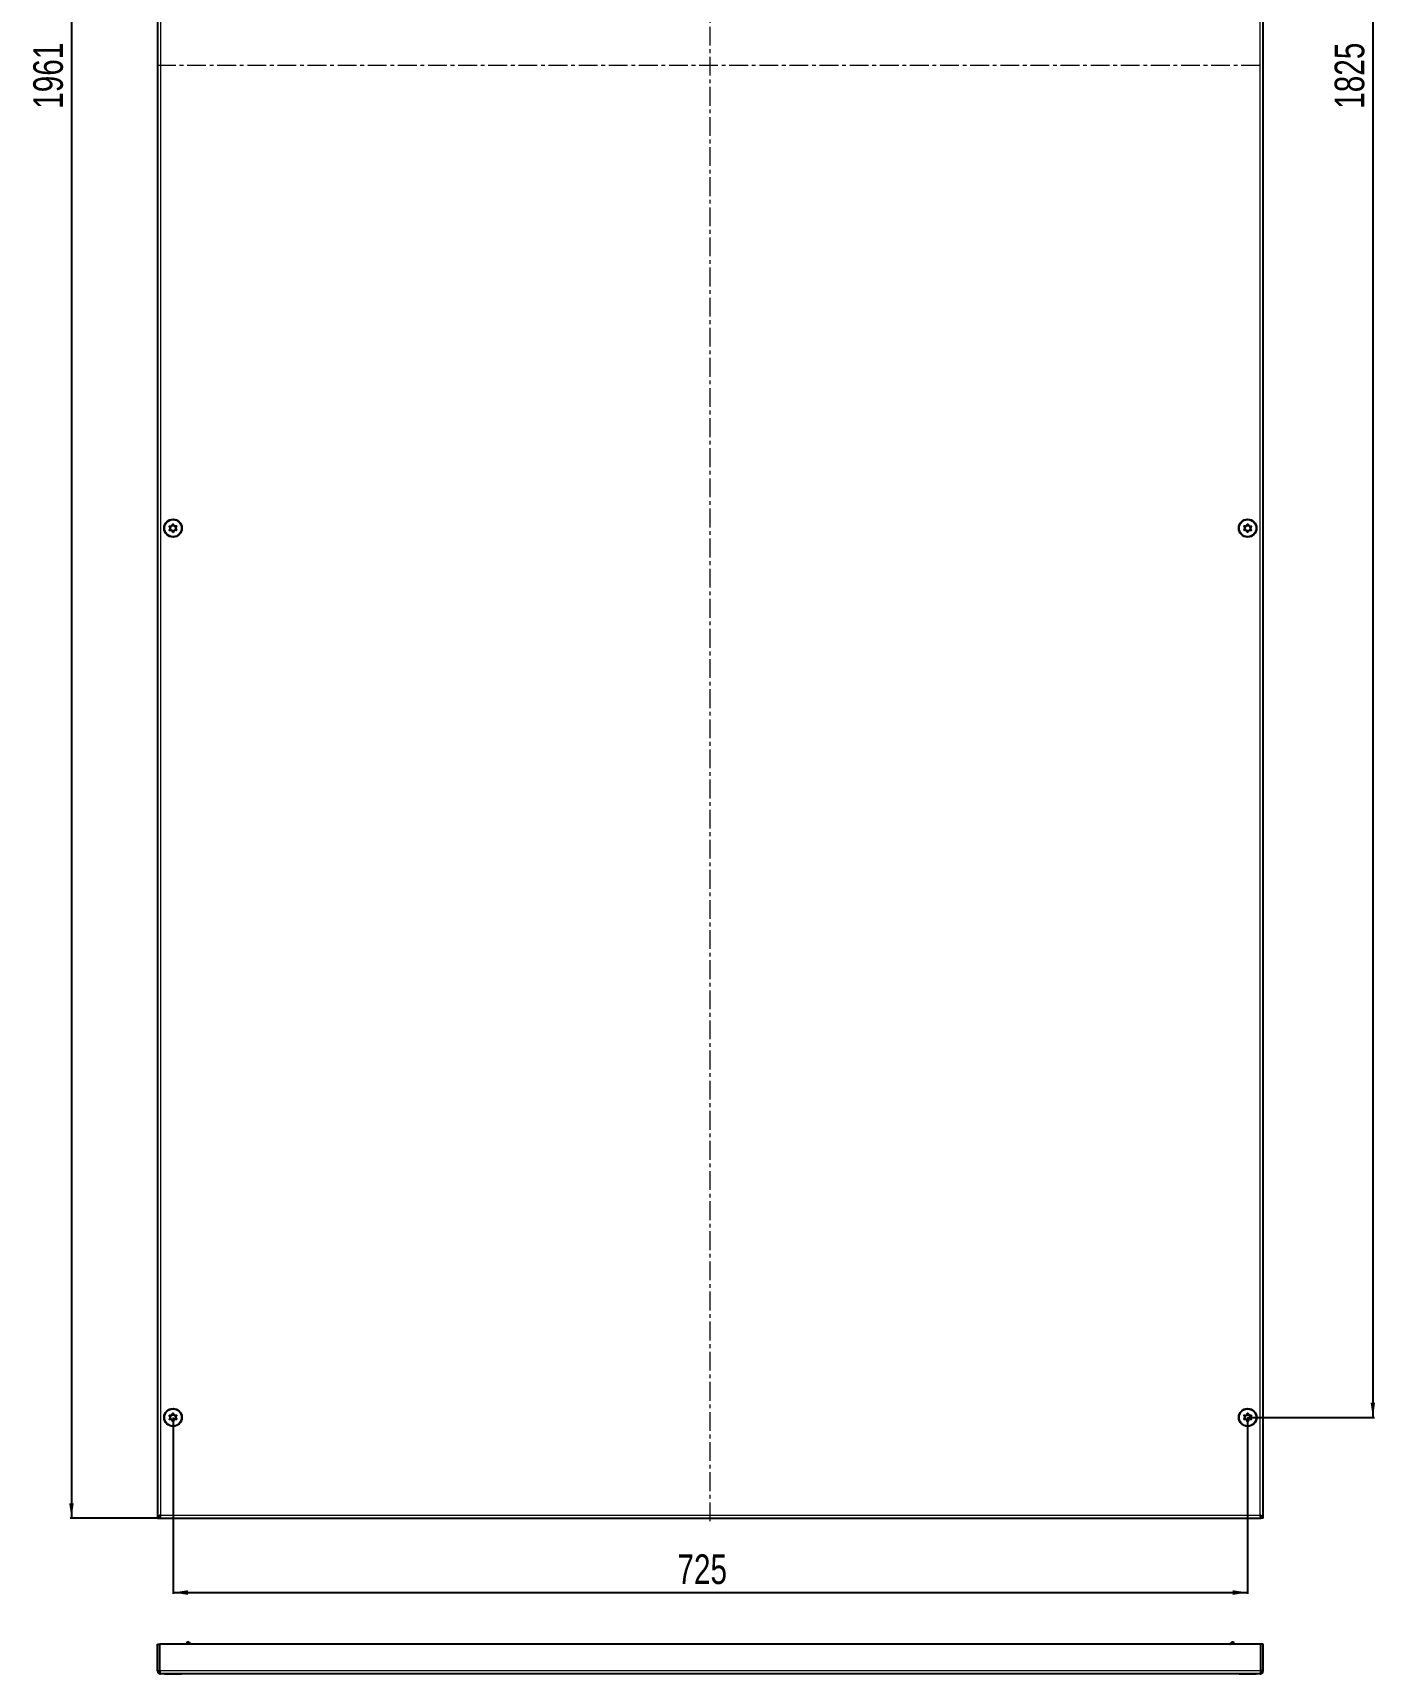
# Model space of a CAD drawing. Header units: millimetres. Extents: x -261 to 1716, y -869 to 1304.
# Drawn here: x -261 to 645, y -869 to 238 of the extents above; entities that cross this region are included whole.
import ezdxf

# ---------------------------------------------------------------- set-up
doc = ezdxf.new("R2010")
doc.units = ezdxf.units.MM
doc.linetypes.add('CENTERX2', pattern=[20.32, 12.7, -2.54, 2.54, -2.54])
doc.layers.add('FORMAT', color=7, linetype='Continuous')
doc.styles.add('SLDTEXTSTYLE0', font='TXT', dxfattribs={"width": 0.75})
doc.dimstyles.new('SLDDIMSTYLE0', dxfattribs={"dimtxt": 20, "dimasz": 10, "dimexe": 0, "dimexo": 0.0625, "dimgap": 5, "dimtad": 2, "dimdec": 1, "dimrnd": 1e-09, "dimzin": 12, "dimdsep": 46, "dimtxsty": 'SLDTEXTSTYLE0', "dimsah": 1, "dimcen": 0.09, "dimadec": 0, "dimazin": 3, "dimtfac": 1, "dimtofl": 0, "dimtmove": 0, "dimatfit": 3, "dimfxl": 0, "dimfrac": 2, "dimtolj": 1, "dimtzin": 12, "dimarcsym": 0})

# ---------------------------------------------------------------- blocks, each defined once
blk = doc.blocks.new('_D_1')
at = {"layer": 'FORMAT'}
for p, q in [((-174.8, 1196.9), (-235.5, 1196.9)), ((-234.5, 1196.9), (-234.5, -764.1)), ((-174.8, -764.1), (-235.5, -764.1))]:
    blk.add_line(p, q, dxfattribs=at)
for points in [[(-234.5, 1196.9), (-236, 1186.9), (-233, 1186.9)], [(-234.5, -764.1), (-233, -754.1), (-236, -754.1)]]:
    blk.add_solid(points, dxfattribs=at)
at = {"layer": 'FORMAT', "insert": (-260.3, 186.9), "char_height": 20, "attachment_point": 1, "rotation": 90, "style": 'SLDTEXTSTYLE0'}
blk.add_mtext('1961', dxfattribs=at)
blk = doc.blocks.new('_D_2')
at = {"layer": 'FORMAT'}
for p, q in [((559, 1128.9), (644.5, 1128.9)), ((643.5, 1128.9), (643.5, -696.1)), ((559, -696.1), (644.5, -696.1))]:
    blk.add_line(p, q, dxfattribs=at)
for points in [[(643.5, 1128.9), (642, 1118.9), (645, 1118.9)], [(643.5, -696.1), (645, -686.1), (642, -686.1)]]:
    blk.add_solid(points, dxfattribs=at)
at = {"layer": 'FORMAT', "insert": (617.7, 186.9), "char_height": 20, "attachment_point": 1, "rotation": 90, "style": 'SLDTEXTSTYLE0'}
blk.add_mtext('1825', dxfattribs=at)
blk = doc.blocks.new('_D_3')
at = {"layer": 'FORMAT'}
for p, q in [((-166, -696.1), (-166, -815.2)), ((559, -696.1), (559, -815.2)), ((-166, -814.2), (559, -814.2))]:
    blk.add_line(p, q, dxfattribs=at)
for points in [[(-166, -814.2), (-156, -815.8), (-156, -812.7)], [(559, -814.2), (549, -812.7), (549, -815.8)]]:
    blk.add_solid(points, dxfattribs=at)
at = {"layer": 'FORMAT', "insert": (174.3, -788.5), "char_height": 20, "attachment_point": 1, "style": 'SLDTEXTSTYLE0'}
blk.add_mtext('725', dxfattribs=at)

msp = doc.modelspace()

# ---------------------------------------------------------------- linework, layer by layer
at = {"color": 7, "linetype": 'Continuous', "lineweight": 25}
for p, q in [((-176.5, 1196.92), (-176.5, -764.08)), ((569.5, -764.08), (569.5, 1196.92)), ((-176.5, -764.08), (-175, -764.08)), ((-174.8, -762.97), (-174.8, -764.08)), ((-174.8, -764.08), (567.8, -764.08)), ((567.8, -764.08), (567.8, -762.95)), ((569.5, -764.08), (568, -764.08)), ((-176.5, -849.05), (-175, -849.05)), ((-176.5, -866.95), (-176.5, -849.05)), ((-175, -866.95), (-175, -849.05)), ((-174.8, -866.95), (-174.8, -849.05)), ((567.8, -849.05), (-174.8, -849.05)), ((-156.5, -847.55), (-155.5, -847.55)), ((-156.5, -849.05), (-156.5, -847.55)), ((-154.5, -848.55), (-155.5, -847.55)), ((-154, -848.55), (-154.5, -848.55)), ((-154.5, -848.55), (-154.5, -849.05)), ((547, -848.55), (547.5, -848.55)), ((548.5, -847.55), (547.5, -848.55)), ((547.5, -849.05), (547.5, -848.55)), ((548.5, -847.55), (549.5, -847.55)), ((549.5, -847.55), (549.5, -849.05)), ((567.8, -866.95), (567.8, -849.05)), ((569.5, -849.05), (568, -849.05)), ((568, -866.95), (568, -849.05)), ((569.5, -866.95), (569.5, -849.05)), ((-176.5, -866.95), (-175, -866.95)), ((567.4, -869.05), (-174.4, -869.05)), ((-171.78, -869.05), (-171.78, -869.31)), ((-168.78, -869.31), (-171.78, -869.31)), ((-160.21, -869.31), (-168.78, -869.31)), ((-160.21, -869.31), (-160.21, -869.05)), ((553.22, -869.05), (553.22, -869.31)), ((564.79, -869.31), (553.22, -869.31)), ((564.79, -869.31), (564.79, -869.05)), ((569.5, -866.95), (568, -866.95))]:
    msp.add_line(p, q, dxfattribs=at)
at = {"color": 8, "linetype": 'Continuous', "lineweight": 18}
for p, q in [((-174.4, 1194.82), (-174.4, -761.98)), ((567.4, -761.98), (567.4, 1194.82)), ((-174.4, -761.98), (567.4, -761.98)), ((567.8, -866.95), (-174.8, -866.95))]:
    msp.add_line(p, q, dxfattribs=at)
at = {"color": 7, "linetype": 'Continuous', "lineweight": 25}
for centre, radius in [((-166, -96.08), 6), ((-166, -96.08), 5.79), ((-166, -96.08), 1.85), ((559, -96.08), 6), ((559, -96.08), 5.79), ((559, -96.08), 1.85), ((-166, -696.08), 6), ((-166, -696.08), 5.79), ((-166, -696.08), 1.85), ((559, -696.08), 6), ((559, -696.08), 5.79), ((559, -696.08), 1.85)]:
    msp.add_circle(centre, radius, dxfattribs=at)
for points, knots in [([(-163.54, -97.43), (-163.54, -97.41), (-163.53, -97.39), (-163.54, -97.33), (-163.6, -97.2), (-163.81, -96.88), (-164.11, -96.43), (-164.15, -95.79), (-163.93, -95.33), (-163.72, -94.99), (-163.61, -94.78), (-163.59, -94.69), (-163.59, -94.65), (-163.6, -94.62), (-163.63, -94.6), (-163.69, -94.57), (-163.96, -94.56), (-164.43, -94.61), (-165.14, -94.52), (-165.59, -93.97), (-165.8, -93.55), (-165.95, -93.33), (-166.01, -93.29), (-166.04, -93.28), (-166.07, -93.28), (-166.11, -93.3), (-166.14, -93.32), (-166.19, -93.39), (-166.3, -93.59), (-166.47, -93.93), (-166.74, -94.36), (-167.3, -94.67), (-167.84, -94.66), (-168.23, -94.65), (-168.38, -94.67), (-168.43, -94.7), (-168.45, -94.73), (-168.46, -94.76), (-168.45, -94.82), (-168.39, -94.95), (-168.18, -95.28), (-167.88, -95.73), (-167.84, -96.36), (-168.06, -96.83), (-168.27, -97.16), (-168.38, -97.37), (-168.4, -97.46), (-168.4, -97.5), (-168.39, -97.53), (-168.36, -97.55), (-168.3, -97.58), (-168.03, -97.59), (-167.56, -97.54), (-166.85, -97.63), (-166.4, -98.18), (-166.19, -98.61), (-166.04, -98.83), (-165.98, -98.87), (-165.95, -98.88), (-165.92, -98.87), (-165.88, -98.86), (-165.85, -98.83), (-165.8, -98.76), (-165.69, -98.57), (-165.52, -98.22), (-165.25, -97.79), (-164.69, -97.48), (-164.15, -97.49), (-163.76, -97.5), (-163.61, -97.48), (-163.56, -97.45), (-163.55, -97.43), (-163.54, -97.43)], [0, 0, 0, 0, 0.0020087, 0.00442, 0.0093647, 0.0255282, 0.0677053, 0.0957862, 0.1246456, 0.1503415, 0.1605194, 0.1633943, 0.1656965, 0.1672448, 0.1688741, 0.1707699, 0.1786058, 0.2119941, 0.2499945, 0.2879948, 0.3213831, 0.329219, 0.3311148, 0.3327441, 0.3342924, 0.3362166, 0.3385353, 0.3413178, 0.349662, 0.3753578, 0.4042173, 0.4322982, 0.4744753, 0.4906388, 0.4966691, 0.49844, 0.5, 0.5020087, 0.50442, 0.5093647, 0.5255282, 0.5677053, 0.5957862, 0.6246456, 0.6503415, 0.6605194, 0.6633943, 0.6656965, 0.6672448, 0.6688741, 0.6707699, 0.6786058, 0.7119941, 0.7499945, 0.7879948, 0.8213831, 0.829219, 0.8311148, 0.8327441, 0.8342924, 0.8362166, 0.8385353, 0.8413178, 0.849662, 0.8753578, 0.9042173, 0.9322982, 0.9744753, 0.9906388, 0.9966691, 0.99844, 1, 1, 1, 1]), ([(556.55, -97.43), (556.56, -97.44), (556.58, -97.46), (556.63, -97.48), (556.77, -97.5), (557.16, -97.49), (557.7, -97.48), (558.26, -97.79), (558.53, -98.22), (558.71, -98.58), (558.82, -98.78), (558.89, -98.85), (558.92, -98.87), (558.96, -98.88), (558.99, -98.87), (559.05, -98.83), (559.2, -98.61), (559.41, -98.18), (559.86, -97.63), (560.57, -97.54), (561.04, -97.59), (561.31, -97.58), (561.37, -97.55), (561.4, -97.53), (561.41, -97.51), (561.41, -97.47), (561.41, -97.43), (561.38, -97.35), (561.27, -97.15), (561.07, -96.83), (560.85, -96.36), (560.89, -95.73), (561.19, -95.28), (561.41, -94.95), (561.47, -94.81), (561.47, -94.75), (561.46, -94.72), (561.43, -94.7), (561.38, -94.67), (561.24, -94.65), (560.85, -94.66), (560.31, -94.67), (559.75, -94.36), (559.48, -93.93), (559.3, -93.58), (559.19, -93.37), (559.12, -93.3), (559.09, -93.28), (559.05, -93.28), (559.02, -93.29), (558.96, -93.33), (558.81, -93.55), (558.6, -93.97), (558.15, -94.52), (557.44, -94.61), (556.97, -94.56), (556.7, -94.57), (556.64, -94.6), (556.61, -94.62), (556.6, -94.65), (556.6, -94.68), (556.6, -94.72), (556.63, -94.8), (556.74, -95), (556.94, -95.33), (557.16, -95.79), (557.12, -96.43), (556.82, -96.88), (556.6, -97.2), (556.54, -97.34), (556.54, -97.4), (556.55, -97.42), (556.55, -97.43)], [0, 0, 0, 0, 0.0020087, 0.00442, 0.0093647, 0.0255282, 0.0677053, 0.0957862, 0.1246456, 0.1503415, 0.1605194, 0.1633943, 0.1656965, 0.1672448, 0.1688741, 0.1707699, 0.1786058, 0.2119941, 0.2499945, 0.2879948, 0.3213831, 0.329219, 0.3311148, 0.3327441, 0.3342924, 0.3362166, 0.3385353, 0.3413178, 0.349662, 0.3753578, 0.4042173, 0.4322982, 0.4744753, 0.4906388, 0.4966691, 0.49844, 0.5, 0.5020087, 0.50442, 0.5093647, 0.5255282, 0.5677053, 0.5957862, 0.6246456, 0.6503415, 0.6605194, 0.6633943, 0.6656965, 0.6672448, 0.6688741, 0.6707699, 0.6786058, 0.7119941, 0.7499945, 0.7879948, 0.8213831, 0.829219, 0.8311148, 0.8327441, 0.8342924, 0.8362166, 0.8385353, 0.8413178, 0.849662, 0.8753578, 0.9042173, 0.9322982, 0.9744753, 0.9906388, 0.9966691, 0.99844, 1, 1, 1, 1]), ([(-163.54, -697.43), (-163.54, -697.41), (-163.53, -697.39), (-163.54, -697.33), (-163.6, -697.2), (-163.81, -696.88), (-164.11, -696.43), (-164.15, -695.79), (-163.93, -695.33), (-163.72, -694.99), (-163.61, -694.78), (-163.59, -694.69), (-163.59, -694.65), (-163.6, -694.62), (-163.63, -694.6), (-163.69, -694.57), (-163.96, -694.56), (-164.43, -694.61), (-165.14, -694.52), (-165.59, -693.97), (-165.8, -693.55), (-165.95, -693.33), (-166.01, -693.29), (-166.04, -693.28), (-166.07, -693.28), (-166.11, -693.3), (-166.14, -693.32), (-166.19, -693.39), (-166.3, -693.59), (-166.47, -693.93), (-166.74, -694.36), (-167.3, -694.67), (-167.84, -694.66), (-168.23, -694.65), (-168.38, -694.67), (-168.43, -694.7), (-168.45, -694.73), (-168.46, -694.76), (-168.45, -694.82), (-168.39, -694.95), (-168.18, -695.28), (-167.88, -695.73), (-167.84, -696.36), (-168.06, -696.83), (-168.27, -697.16), (-168.38, -697.37), (-168.4, -697.46), (-168.4, -697.5), (-168.39, -697.53), (-168.36, -697.55), (-168.3, -697.58), (-168.03, -697.59), (-167.56, -697.54), (-166.85, -697.63), (-166.4, -698.18), (-166.19, -698.61), (-166.04, -698.83), (-165.98, -698.87), (-165.95, -698.88), (-165.92, -698.87), (-165.88, -698.86), (-165.85, -698.83), (-165.8, -698.76), (-165.69, -698.57), (-165.52, -698.22), (-165.25, -697.79), (-164.69, -697.48), (-164.15, -697.49), (-163.76, -697.5), (-163.61, -697.48), (-163.56, -697.45), (-163.55, -697.43), (-163.54, -697.43)], [0, 0, 0, 0, 0.0020087, 0.00442, 0.0093647, 0.0255282, 0.0677053, 0.0957862, 0.1246456, 0.1503415, 0.1605194, 0.1633943, 0.1656965, 0.1672448, 0.1688741, 0.1707699, 0.1786058, 0.2119941, 0.2499945, 0.2879948, 0.3213831, 0.329219, 0.3311148, 0.3327441, 0.3342924, 0.3362166, 0.3385353, 0.3413178, 0.349662, 0.3753578, 0.4042173, 0.4322982, 0.4744753, 0.4906388, 0.4966691, 0.49844, 0.5, 0.5020087, 0.50442, 0.5093647, 0.5255282, 0.5677053, 0.5957862, 0.6246456, 0.6503415, 0.6605194, 0.6633943, 0.6656965, 0.6672448, 0.6688741, 0.6707699, 0.6786058, 0.7119941, 0.7499945, 0.7879948, 0.8213831, 0.829219, 0.8311148, 0.8327441, 0.8342924, 0.8362166, 0.8385353, 0.8413178, 0.849662, 0.8753578, 0.9042173, 0.9322982, 0.9744753, 0.9906388, 0.9966691, 0.99844, 1, 1, 1, 1]), ([(556.55, -697.43), (556.56, -697.44), (556.58, -697.46), (556.63, -697.48), (556.77, -697.5), (557.16, -697.49), (557.7, -697.48), (558.26, -697.79), (558.53, -698.22), (558.71, -698.58), (558.82, -698.78), (558.89, -698.85), (558.92, -698.87), (558.96, -698.88), (558.99, -698.87), (559.05, -698.83), (559.2, -698.61), (559.41, -698.18), (559.86, -697.63), (560.57, -697.54), (561.04, -697.59), (561.31, -697.58), (561.37, -697.55), (561.4, -697.53), (561.41, -697.51), (561.41, -697.47), (561.41, -697.43), (561.38, -697.35), (561.27, -697.15), (561.07, -696.83), (560.85, -696.36), (560.89, -695.73), (561.19, -695.28), (561.41, -694.95), (561.47, -694.81), (561.47, -694.75), (561.46, -694.72), (561.43, -694.7), (561.38, -694.67), (561.24, -694.65), (560.85, -694.66), (560.31, -694.67), (559.75, -694.36), (559.48, -693.93), (559.3, -693.58), (559.19, -693.37), (559.12, -693.3), (559.09, -693.28), (559.05, -693.28), (559.02, -693.29), (558.96, -693.33), (558.81, -693.55), (558.6, -693.97), (558.15, -694.52), (557.44, -694.61), (556.97, -694.56), (556.7, -694.57), (556.64, -694.6), (556.61, -694.62), (556.6, -694.65), (556.6, -694.68), (556.6, -694.72), (556.63, -694.8), (556.74, -695), (556.94, -695.33), (557.16, -695.79), (557.12, -696.43), (556.82, -696.88), (556.6, -697.2), (556.54, -697.34), (556.54, -697.4), (556.55, -697.42), (556.55, -697.43)], [0, 0, 0, 0, 0.0020087, 0.00442, 0.0093647, 0.0255282, 0.0677053, 0.0957862, 0.1246456, 0.1503415, 0.1605194, 0.1633943, 0.1656965, 0.1672448, 0.1688741, 0.1707699, 0.1786058, 0.2119941, 0.2499945, 0.2879948, 0.3213831, 0.329219, 0.3311148, 0.3327441, 0.3342924, 0.3362166, 0.3385353, 0.3413178, 0.349662, 0.3753578, 0.4042173, 0.4322982, 0.4744753, 0.4906388, 0.4966691, 0.49844, 0.5, 0.5020087, 0.50442, 0.5093647, 0.5255282, 0.5677053, 0.5957862, 0.6246456, 0.6503415, 0.6605194, 0.6633943, 0.6656965, 0.6672448, 0.6688741, 0.6707699, 0.6786058, 0.7119941, 0.7499945, 0.7879948, 0.8213831, 0.829219, 0.8311148, 0.8327441, 0.8342924, 0.8362166, 0.8385353, 0.8413178, 0.849662, 0.8753578, 0.9042173, 0.9322982, 0.9744753, 0.9906388, 0.9966691, 0.99844, 1, 1, 1, 1]), ([(569.5, -764.08), (569.47, -763.9), (569.41, -763.54), (568.9, -763.01), (568.2, -762.48), (567.66, -762.14), (567.4, -761.98)], [0, 0, 0, 0, 0.25475685, 0.50964889, 0.7645419, 1, 1, 1, 1]), ([(568, -764.08), (568, -764.03), (568, -763.89), (567.99, -763.71), (567.96, -763.53), (567.92, -763.35), (567.87, -763.17), (567.81, -762.98), (567.75, -762.79), (567.68, -762.6), (567.58, -762.37), (567.49, -762.18), (567.43, -762.03), (567.4, -761.98)], [0, 0, 0, 0, 0.0646097, 0.1943602, 0.2595315, 0.3241372, 0.4538797, 0.5190469, 0.5980031, 0.7169187, 0.7959773, 0.9175077, 1, 1, 1, 1]), ([(-154.5, -848.55), (-154.47, -848.65), (-154.44, -848.82), (-154.19, -848.98), (-154.09, -849.05)], [0, 0, 0, 0, 0.5741301, 1, 1, 1, 1]), ([(-154, -848.55), (-153.97, -848.66), (-153.94, -848.81), (-153.8, -848.98), (-153.72, -849.04), (-153.7, -849.05)], [0, 0, 0, 0, 0.6029704, 0.9179315, 1, 1, 1, 1]), ([(546.69, -849.05), (546.76, -848.99), (546.9, -848.88), (546.99, -848.72), (547, -848.61), (547, -848.55)], [0, 0, 0, 0, 0.3603654, 0.6750686, 1, 1, 1, 1]), ([(547.09, -849.05), (547.18, -849), (547.41, -848.85), (547.5, -848.68), (547.5, -848.57), (547.5, -848.55)], [0, 0, 0, 0, 0.3313457, 0.9052264, 1, 1, 1, 1]), ([(-176.5, -866.95), (-176.46, -867.24), (-176.4, -867.8), (-175.89, -868.5), (-175.19, -868.97), (-174.65, -869.03), (-174.4, -869.05)], [0, 0, 0, 0, 0.2547568, 0.5096489, 0.7645419, 1, 1, 1, 1]), ([(-175, -866.95), (-174.98, -867.03), (-174.96, -867.19), (-174.86, -867.38), (-174.76, -867.41), (-174.74, -867.42)], [0, 0, 0, 0, 0.4327963, 0.8655659, 1, 1, 1, 1]), ([(567.4, -869.05), (567.69, -869.02), (568.25, -868.96), (568.95, -868.45), (569.42, -867.75), (569.48, -867.21), (569.5, -866.95)], [0, 0, 0, 0, 0.2547527, 0.5096447, 0.7645377, 1, 1, 1, 1]), ([(567.75, -867.43), (567.78, -867.41), (567.94, -867.31), (567.98, -867.11), (568, -866.95)], [0, 0, 0, 0, 0.2077128, 1, 1, 1, 1])]:
    msp.add_open_spline(points, degree=3, knots=knots, dxfattribs=at)
for points in [[(-174.4, -761.98), (-174.67, -762.15), (-175.22, -762.5), (-175.91, -763.03), (-176.4, -763.55), (-176.46, -763.9), (-176.5, -764.08)], [(-174.4, -761.98), (-174.56, -762.33), (-174.88, -763.03), (-174.96, -763.73), (-175, -764.08)], [(-174.8, -764.08), (-174.76, -764.04), (-174.7, -763.98), (-174.6, -763.5), (-174.5, -762.8), (-174.43, -762.25), (-174.4, -761.98)], [(567.4, -761.98), (567.44, -762.25), (567.5, -762.8), (567.6, -763.5), (567.7, -763.98), (567.77, -764.04), (567.8, -764.08)], [(-174.4, -869.05), (-174.43, -869.02), (-174.5, -868.96), (-174.6, -868.47), (-174.7, -867.78), (-174.76, -867.23), (-174.8, -866.95)], [(567.8, -866.95), (567.77, -867.23), (567.7, -867.78), (567.6, -868.47), (567.5, -868.96), (567.44, -869.02), (567.4, -869.05)]]:
    msp.add_open_spline(points, degree=3, dxfattribs=at)
at = {"layer": 'FORMAT', "linetype": 'CENTERX2', "lineweight": 18}
for p, q in [((196.5, -766.08), (196.5, 1198.92)), ((-176.8, 216.42), (569.8, 216.42))]:
    msp.add_line(p, q, dxfattribs=at)

# ---------------------------------------------------------------- dimensions: what is measured, and where the dimension line sits
at = {"layer": 'FORMAT'}
for base, p1, p2, picture, middle in [((-234.5, -764.08), (-174.8, 1196.92), (-174.8, -764.08), '_D_1', (-234.5, 216.42)), ((643.51, -696.08), (559, 1128.92), (559, -696.08), '_D_2', (643.51, 216.42))]:
    dim = msp.add_linear_dim(base=base, p1=p1, p2=p2, angle=90, dimstyle='SLDDIMSTYLE0', dxfattribs=at)
    dim.commit()
    dim.dimension.update_dxf_attribs({"geometry": picture, "text_midpoint": middle, "dimtype": 160})
dim = msp.add_linear_dim(base=(559, -814.24), p1=(-166, -696.08), p2=(559, -696.08), dimstyle='SLDDIMSTYLE0', dxfattribs=at)
dim.commit()
dim.dimension.update_dxf_attribs({"geometry": '_D_3', "text_midpoint": (196.5, -814.24), "dimtype": 160})

doc.saveas('drawing.dxf')
